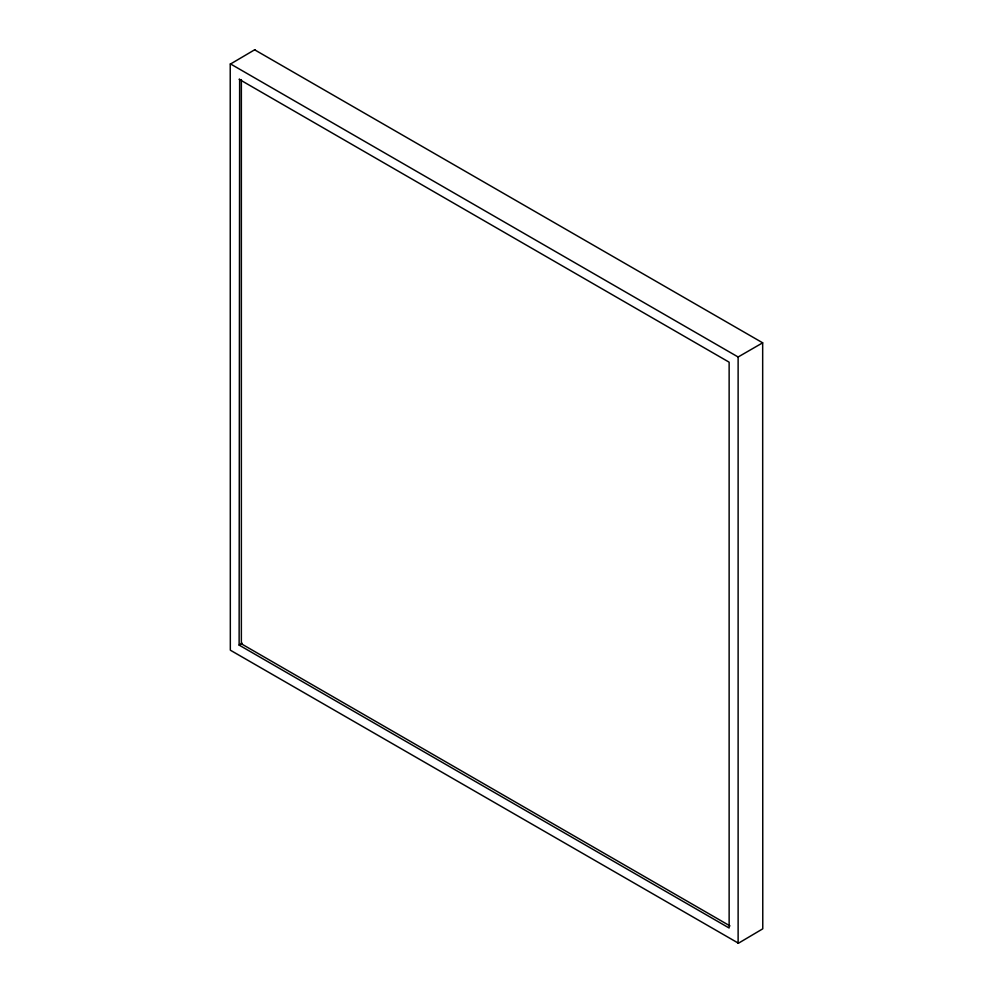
<?xml version="1.0" encoding="UTF-8"?>
<svg xmlns="http://www.w3.org/2000/svg" width="993" height="993" viewBox="0 0 993 993"><rect width="100%" height="100%" fill="white"/><g stroke="black" fill="none" stroke-linecap="round" stroke-linejoin="round"><path stroke-width="1.49" d="M254.878 49.65L230.227 64.185L230.326 650.179L738.457 943.213L762.773 928.815L762.674 342.821L254.878 49.948M738.122 943.35L738.122 356.996L230.326 63.825M239.127 79.279L729.135 362.184L729.135 928.008L239.127 645.102L239.636 79.241M239.127 645.102L242.304 643.265M738.122 356.996L762.674 342.821M729.979 925.91L241.361 643.812L241.361 79.589"/></g></svg>
